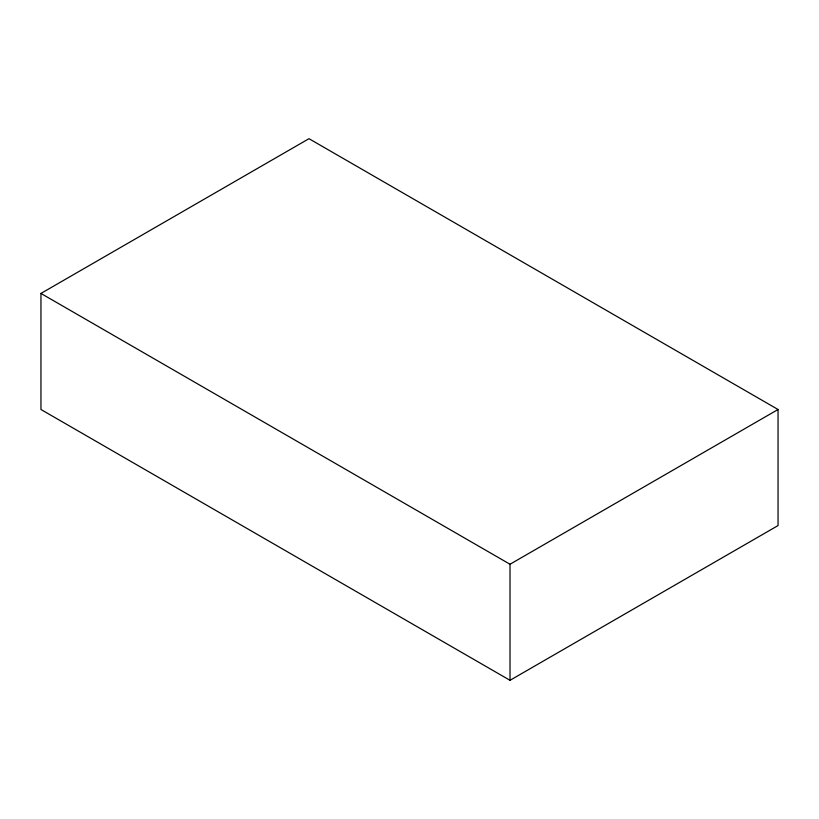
<?xml version="1.0" encoding="UTF-8"?>
<svg xmlns="http://www.w3.org/2000/svg" width="819" height="819" viewBox="0 0 819 819"><rect width="100%" height="100%" fill="white"/><g stroke="black" fill="none" stroke-linecap="round" stroke-linejoin="round"><path stroke-width="1.23" d="M40.95 293.437L308.988 138.687L778.05 409.5L778.05 525.563L510.012 680.313L40.95 409.5L40.95 293.437L510.012 564.25L778.05 409.5M510.012 564.25L510.012 680.313"/></g></svg>
